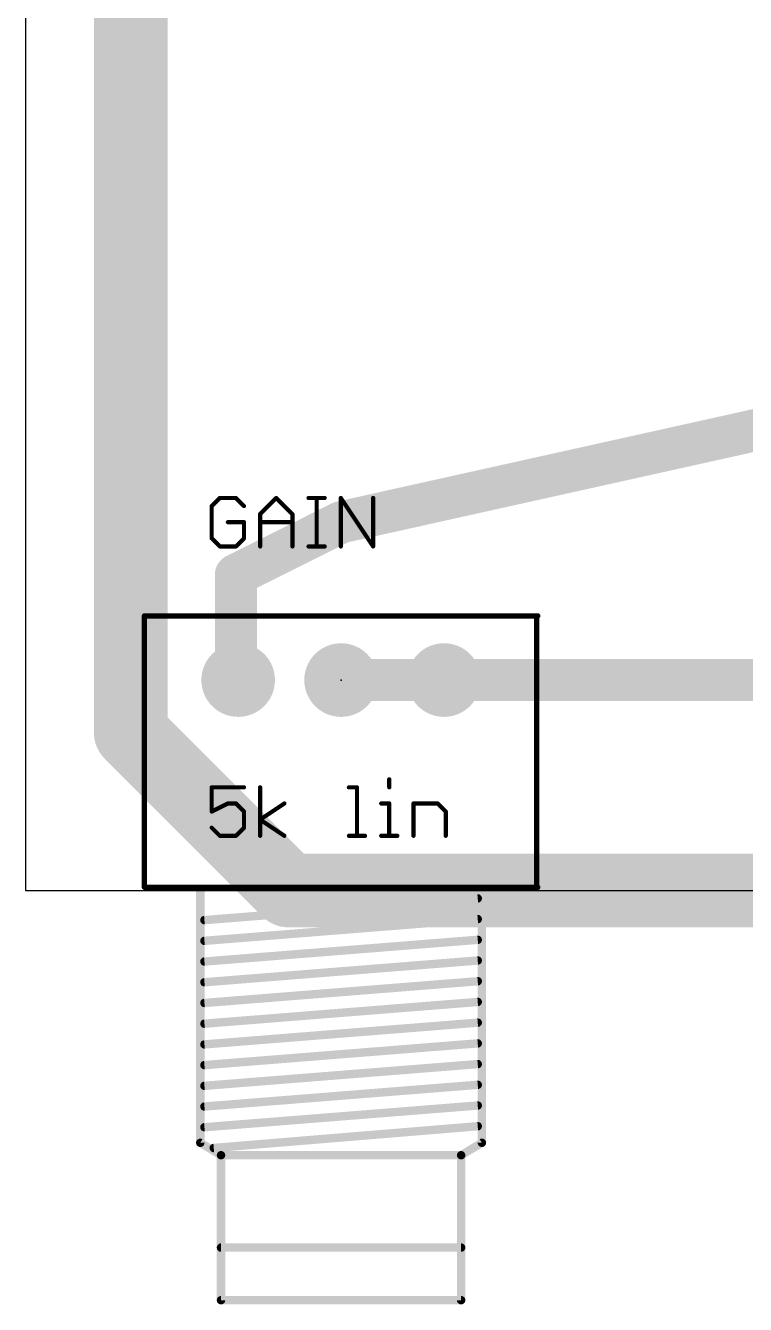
# Model space of a CAD drawing. Extents: x 0 to 4.04, y -0.39 to 3.15.
# Drawn here: x 0 to 0.684, y -0.393 to 0.822 of the extents above; entities that cross this region are included whole.
import ezdxf

# ---------------------------------------------------------------- set-up
doc = ezdxf.new("R2010")
doc.units = 0
for name, color, linetype in [('16', 175, 'CONTINUOUS'), ('17', 82, 'CONTINUOUS'), ('20', 7, 'CONTINUOUS'), ('21', 253, 'CONTINUOUS'), ('23', 7, 'CONTINUOUS'), ('25', 253, 'CONTINUOUS'), ('27', 253, 'CONTINUOUS'), ('46', 140, 'CONTINUOUS')]:
    doc.layers.add(name, color=color, linetype=linetype)

# ---------------------------------------------------------------- blocks, each defined once
blk = doc.blocks.new('ROUNDP')
at = {"const_width": 0.5}
blk.add_lwpolyline([(0, -0.25, 1), (0, 0.25, 1), (0, -0.25)], format="xyb", dxfattribs=at)

msp = doc.modelspace()

# ---------------------------------------------------------------- linework, layer by layer
at = {"layer": '16'}
for points, const_width in [([(0.3, 0.35), (0.75, 0.45)], 0.04), ([(0.2, 0.3), (0.3, 0.35)], 0.04), ([(0.2, 0.225), (0.2, 0.3)], 0.04), ([(0.2, 0.225), (0.20215, 0.2)], 0.026), ([(0.39785, 0.2), (0.3, 0.2)], 0.04), ([(0.39785, 0.2), (0.85, 0.2)], 0.04)]:
    msp.add_lwpolyline(points, dxfattribs=dict(at, const_width=const_width))
for points, const_width in [([(0.297831, 0.359762, 1), (0.302169, 0.340238)], 0.02), ([(0.304472, 0.341056, 1), (0.295528, 0.358944)], 0.02), ([(0.21, 0.3, 1), (0.19, 0.3)], 0.02), ([(0.195528, 0.308944, 1), (0.204472, 0.291056)], 0.02), ([(0.19, 0.225, 1), (0.21, 0.225)], 0.02), ([(0.206476, 0.225557, 1), (0.193524, 0.224443)], 0.013), ([(0.3, 0.21, 1), (0.3, 0.19)], 0.02), ([(0.39785, 0.21, 1), (0.39785, 0.19)], 0.02), ([(0.39785, 0.19, 1), (0.39785, 0.21)], 0.02), ([(0.195674, 0.199443, 1), (0.208626, 0.200557)], 0.013)]:
    msp.add_lwpolyline(points, format="xyb", dxfattribs=dict(at, const_width=const_width))
at = {"layer": '20'}
for p, q in [((0, 3.149606), (0, 0)), ((0, 0), (3.937008, 0))]:
    msp.add_line(p, q, dxfattribs=at)
at = {"layer": '21'}
for points, const_width in [([(0.113, 0.261), (0.487, 0.261)], 0.005), ([(0.113, 0.261), (0.113, 0.003)], 0.005), ([(0.486, 0.005), (0.486, 0.26)], 0.005), ([(0.113, 0.003), (0.487, 0.003)], 0.005), ([(0.166142, 0.000394), (0.166142, -0.239764)], 0.008), ([(0.433858, -0.239764), (0.433858, 0.000394)], 0.008), ([(0.170079, -0.02815), (0.429921, -0.00748)], 0.008), ([(0.170079, -0.047835), (0.429921, -0.027165)], 0.008), ([(0.170079, -0.06752), (0.429921, -0.04685)], 0.008), ([(0.170079, -0.087205), (0.429921, -0.066535)], 0.008), ([(0.170079, -0.10689), (0.429921, -0.08622)], 0.008), ([(0.170079, -0.126575), (0.429921, -0.105906)], 0.008), ([(0.170079, -0.14626), (0.429921, -0.125591)], 0.008), ([(0.170079, -0.165945), (0.429921, -0.145276)], 0.008), ([(0.170079, -0.18563), (0.429921, -0.164961)], 0.008), ([(0.170079, -0.205315), (0.429921, -0.184646)], 0.008), ([(0.170079, -0.225), (0.429921, -0.204331)], 0.008), ([(0.178937, -0.244685), (0.429921, -0.224016)], 0.008), ([(0.166142, -0.239764), (0.185827, -0.251575)], 0.008), ([(0.414173, -0.251575), (0.433858, -0.239764)], 0.008), ([(0.185827, -0.251575), (0.185827, -0.38937)], 0.008), ([(0.185827, -0.251575), (0.414173, -0.251575)], 0.008), ([(0.414173, -0.38937), (0.414173, -0.251575)], 0.008), ([(0.185827, -0.33937), (0.414173, -0.33937)], 0.008), ([(0.185827, -0.38937), (0.414173, -0.38937)], 0.008)]:
    msp.add_lwpolyline(points, dxfattribs=dict(at, const_width=const_width))
for points, const_width in [([(0.113, 0.26225, 1), (0.113, 0.25975)], 0.0025), ([(0.11425, 0.261, 1), (0.11175, 0.261)], 0.0025), ([(0.48725, 0.26, 1), (0.48475, 0.26)], 0.0025), ([(0.487, 0.25975, 1), (0.487, 0.26225)], 0.0025), ([(0.113, 0.00425, 1), (0.113, 0.00175)], 0.0025), ([(0.11175, 0.003, 1), (0.11425, 0.003)], 0.0025), ([(0.168142, 0.000394, 1), (0.164142, 0.000394)], 0.004), ([(0.435858, 0.000394, 1), (0.431858, 0.000394)], 0.004), ([(0.48475, 0.005, 1), (0.48725, 0.005)], 0.0025), ([(0.487, 0.00175, 1), (0.487, 0.00425)], 0.0025), ([(0.43008, -0.009474, 1), (0.429763, -0.005487)], 0.004), ([(0.16992, -0.026156, 1), (0.170237, -0.030143)], 0.004), ([(0.43008, -0.029159, 1), (0.429763, -0.025172)], 0.004), ([(0.16992, -0.045841, 1), (0.170237, -0.049828)], 0.004), ([(0.43008, -0.048844, 1), (0.429763, -0.044857)], 0.004), ([(0.16992, -0.065526, 1), (0.170237, -0.069513)], 0.004), ([(0.43008, -0.068529, 1), (0.429763, -0.064542)], 0.004), ([(0.16992, -0.085211, 1), (0.170237, -0.089198)], 0.004), ([(0.43008, -0.088214, 1), (0.429763, -0.084227)], 0.004), ([(0.16992, -0.104896, 1), (0.170237, -0.108883)], 0.004), ([(0.43008, -0.107899, 1), (0.429763, -0.103912)], 0.004), ([(0.16992, -0.124581, 1), (0.170237, -0.128569)], 0.004), ([(0.43008, -0.127584, 1), (0.429763, -0.123597)], 0.004), ([(0.16992, -0.144266, 1), (0.170237, -0.148254)], 0.004), ([(0.43008, -0.147269, 1), (0.429763, -0.143282)], 0.004), ([(0.16992, -0.163951, 1), (0.170237, -0.167939)], 0.004), ([(0.43008, -0.166954, 1), (0.429763, -0.162967)], 0.004), ([(0.16992, -0.183636, 1), (0.170237, -0.187624)], 0.004), ([(0.43008, -0.186639, 1), (0.429763, -0.182652)], 0.004), ([(0.16992, -0.203321, 1), (0.170237, -0.207309)], 0.004), ([(0.43008, -0.206324, 1), (0.429763, -0.202337)], 0.004), ([(0.16992, -0.223006, 1), (0.170237, -0.226994)], 0.004), ([(0.430085, -0.226009, 1), (0.429757, -0.222022)], 0.004), ([(0.167171, -0.238049, 1), (0.165113, -0.241479)], 0.004), ([(0.164142, -0.239764, 1), (0.168142, -0.239764)], 0.004), ([(0.178773, -0.242692, 1), (0.179101, -0.246678)], 0.004), ([(0.431858, -0.239764, 1), (0.435858, -0.239764)], 0.004), ([(0.434887, -0.241479, 1), (0.432829, -0.238049)], 0.004), ([(0.187827, -0.251575, 1), (0.183827, -0.251575)], 0.004), ([(0.185827, -0.249575, 1), (0.185827, -0.253575)], 0.004), ([(0.184798, -0.25329, 1), (0.186856, -0.24986)], 0.004), ([(0.416173, -0.251575, 1), (0.412173, -0.251575)], 0.004), ([(0.413144, -0.24986, 1), (0.415202, -0.25329)], 0.004), ([(0.414173, -0.253575, 1), (0.414173, -0.249575)], 0.004), ([(0.185827, -0.33737, 1), (0.185827, -0.34137)], 0.004), ([(0.414173, -0.34137, 1), (0.414173, -0.33737)], 0.004), ([(0.185827, -0.38737, 1), (0.185827, -0.39137)], 0.004), ([(0.183827, -0.38937, 1), (0.187827, -0.38937)], 0.004), ([(0.412173, -0.38937, 1), (0.416173, -0.38937)], 0.004), ([(0.414173, -0.39137, 1), (0.414173, -0.38737)], 0.004)]:
    msp.add_lwpolyline(points, format="xyb", dxfattribs=dict(at, const_width=const_width))
at = {"layer": '23'}
msp.add_point((0.3, 0.2), dxfattribs=at)
at = {"layer": '25', "const_width": 0.004}
for points in [[(0.184673, 0.373039), (0.177, 0.365366)], [(0.177, 0.365366), (0.177, 0.334673)], [(0.20002, 0.373039), (0.184673, 0.373039)], [(0.207693, 0.365366), (0.20002, 0.373039)], [(0.223039, 0.357693), (0.238386, 0.373039)], [(0.238386, 0.373039), (0.253732, 0.357693)], [(0.269078, 0.373039), (0.284425, 0.373039)], [(0.276752, 0.327), (0.276752, 0.373039)], [(0.299771, 0.327), (0.299771, 0.373039)], [(0.299771, 0.373039), (0.330464, 0.327)], [(0.330464, 0.327), (0.330464, 0.373039)], [(0.223039, 0.327), (0.223039, 0.357693)], [(0.253732, 0.357693), (0.253732, 0.327)], [(0.207693, 0.35002), (0.192346, 0.35002)], [(0.207693, 0.334673), (0.207693, 0.35002)], [(0.223039, 0.35002), (0.253732, 0.35002)], [(0.177, 0.334673), (0.184673, 0.327)], [(0.184673, 0.327), (0.20002, 0.327)], [(0.20002, 0.327), (0.207693, 0.334673)], [(0.269078, 0.327), (0.284425, 0.327)]]:
    msp.add_lwpolyline(points, dxfattribs=at)
at = {"layer": '25', "const_width": 0.002}
for points in [[(0.178, 0.365366, 1), (0.176, 0.365366)], [(0.176293, 0.366073, 1), (0.177707, 0.364659)], [(0.184673, 0.374039, 1), (0.184673, 0.372039)], [(0.18538, 0.372332, 1), (0.183966, 0.373746)], [(0.200727, 0.373746, 1), (0.199312, 0.372332)], [(0.20002, 0.372039, 1), (0.20002, 0.374039)], [(0.206986, 0.364659, 1), (0.2084, 0.366073)], [(0.239093, 0.373746, 1), (0.237678, 0.372332)], [(0.239093, 0.372332, 1), (0.237678, 0.373746)], [(0.269078, 0.374039, 1), (0.269078, 0.372039)], [(0.277752, 0.373039, 1), (0.275752, 0.373039)], [(0.284425, 0.372039, 1), (0.284425, 0.374039)], [(0.300771, 0.373039, 1), (0.298771, 0.373039)], [(0.300603, 0.373594, 1), (0.298939, 0.372485)], [(0.331464, 0.373039, 1), (0.329464, 0.373039)], [(0.224039, 0.357693, 1), (0.222039, 0.357693)], [(0.222332, 0.3584, 1), (0.223746, 0.356986)], [(0.254732, 0.357693, 1), (0.252732, 0.357693)], [(0.253025, 0.356986, 1), (0.254439, 0.3584)], [(0.192346, 0.35102, 1), (0.192346, 0.34902)], [(0.208693, 0.35002, 1), (0.206693, 0.35002)], [(0.207693, 0.34902, 1), (0.207693, 0.35102)], [(0.223039, 0.35102, 1), (0.223039, 0.34902)], [(0.253732, 0.34902, 1), (0.253732, 0.35102)], [(0.177707, 0.33538, 1), (0.176293, 0.333966)], [(0.176, 0.334673, 1), (0.178, 0.334673)], [(0.184673, 0.328, 1), (0.184673, 0.326)], [(0.183966, 0.326293, 1), (0.18538, 0.327707)], [(0.199312, 0.327707, 1), (0.200727, 0.326293)], [(0.20002, 0.326, 1), (0.20002, 0.328)], [(0.206693, 0.334673, 1), (0.208693, 0.334673)], [(0.2084, 0.333966, 1), (0.206986, 0.33538)], [(0.269078, 0.328, 1), (0.269078, 0.326)], [(0.284425, 0.326, 1), (0.284425, 0.328)], [(0.329632, 0.326445, 1), (0.331296, 0.327555)], [(0.222039, 0.327, 1), (0.224039, 0.327)], [(0.252732, 0.327, 1), (0.254732, 0.327)], [(0.275752, 0.327, 1), (0.277752, 0.327)], [(0.298771, 0.327, 1), (0.300771, 0.327)], [(0.329464, 0.327, 1), (0.331464, 0.327)]]:
    msp.add_lwpolyline(points, format="xyb", dxfattribs=at)
at = {"layer": '27', "const_width": 0.004}
for points in [[(0.207693, 0.098039), (0.177, 0.098039)], [(0.177, 0.098039), (0.177, 0.07502)], [(0.223039, 0.052), (0.223039, 0.098039)], [(0.307445, 0.098039), (0.315118, 0.098039)], [(0.315118, 0.098039), (0.315118, 0.052)], [(0.34581, 0.105712), (0.34581, 0.098039)], [(0.177, 0.07502), (0.192346, 0.082693)], [(0.192346, 0.082693), (0.20002, 0.082693)], [(0.20002, 0.082693), (0.207693, 0.07502)], [(0.207693, 0.07502), (0.207693, 0.059673)], [(0.223039, 0.067346), (0.246059, 0.082693)], [(0.338137, 0.082693), (0.34581, 0.082693)], [(0.34581, 0.082693), (0.34581, 0.052)], [(0.36883, 0.052), (0.36883, 0.082693)], [(0.36883, 0.082693), (0.39185, 0.082693)], [(0.39185, 0.082693), (0.399523, 0.07502)], [(0.399523, 0.07502), (0.399523, 0.052)], [(0.184673, 0.052), (0.177, 0.059673)], [(0.207693, 0.059673), (0.20002, 0.052)], [(0.246059, 0.052), (0.223039, 0.067346)], [(0.20002, 0.052), (0.184673, 0.052)], [(0.307445, 0.052), (0.322791, 0.052)], [(0.338137, 0.052), (0.353484, 0.052)]]:
    msp.add_lwpolyline(points, dxfattribs=at)
at = {"layer": '27', "const_width": 0.002}
for points in [[(0.177, 0.099039, 1), (0.177, 0.097039)], [(0.178, 0.098039, 1), (0.176, 0.098039)], [(0.207693, 0.097039, 1), (0.207693, 0.099039)], [(0.224039, 0.098039, 1), (0.222039, 0.098039)], [(0.307445, 0.099039, 1), (0.307445, 0.097039)], [(0.316118, 0.098039, 1), (0.314118, 0.098039)], [(0.315118, 0.097039, 1), (0.315118, 0.099039)], [(0.34681, 0.105712, 1), (0.34481, 0.105712)], [(0.34481, 0.098039, 1), (0.34681, 0.098039)], [(0.176553, 0.075914, 1), (0.177447, 0.074125)], [(0.176, 0.07502, 1), (0.178, 0.07502)], [(0.192346, 0.083693, 1), (0.192346, 0.081693)], [(0.192794, 0.081798, 1), (0.191899, 0.083587)], [(0.200727, 0.0834, 1), (0.199312, 0.081986)], [(0.20002, 0.081693, 1), (0.20002, 0.083693)], [(0.208693, 0.07502, 1), (0.206693, 0.07502)], [(0.206986, 0.074312, 1), (0.2084, 0.075727)], [(0.246614, 0.081861, 1), (0.245504, 0.083525)], [(0.338137, 0.083693, 1), (0.338137, 0.081693)], [(0.34681, 0.082693, 1), (0.34481, 0.082693)], [(0.34581, 0.081693, 1), (0.34581, 0.083693)], [(0.36983, 0.082693, 1), (0.36783, 0.082693)], [(0.36883, 0.083693, 1), (0.36883, 0.081693)], [(0.392557, 0.0834, 1), (0.391143, 0.081986)], [(0.39185, 0.081693, 1), (0.39185, 0.083693)], [(0.400523, 0.07502, 1), (0.398523, 0.07502)], [(0.398816, 0.074312, 1), (0.40023, 0.075727)], [(0.177707, 0.06038, 1), (0.176293, 0.058966)], [(0.2084, 0.058966, 1), (0.206986, 0.06038)], [(0.223594, 0.068178, 1), (0.222485, 0.066514)], [(0.222485, 0.068178, 1), (0.223594, 0.066514)], [(0.184673, 0.053, 1), (0.184673, 0.051)], [(0.183966, 0.051293, 1), (0.18538, 0.052707)], [(0.199312, 0.052707, 1), (0.200727, 0.051293)], [(0.20002, 0.051, 1), (0.20002, 0.053)], [(0.206693, 0.059673, 1), (0.208693, 0.059673)], [(0.222039, 0.052, 1), (0.224039, 0.052)], [(0.245504, 0.051168, 1), (0.246614, 0.052832)], [(0.307445, 0.053, 1), (0.307445, 0.051)], [(0.314118, 0.052, 1), (0.316118, 0.052)], [(0.322791, 0.051, 1), (0.322791, 0.053)], [(0.338137, 0.053, 1), (0.338137, 0.051)], [(0.34481, 0.052, 1), (0.34681, 0.052)], [(0.353484, 0.051, 1), (0.353484, 0.053)], [(0.36783, 0.052, 1), (0.36983, 0.052)], [(0.398523, 0.052, 1), (0.400523, 0.052)]]:
    msp.add_lwpolyline(points, format="xyb", dxfattribs=at)
at = {"layer": '46', "const_width": 0.07}
for points in [[(0.1, 0.15), (0.1, 2.25)], [(0.25, 0), (0.1, 0.15)], [(3.85, 0), (0.25, 0)]]:
    msp.add_lwpolyline(points, dxfattribs=at)
at = {"layer": '46', "const_width": 0.035}
for points in [[(0.112374, 0.162374, 1), (0.087626, 0.137626)], [(0.0825, 0.15, 1), (0.1175, 0.15)], [(0.25, 0.0175, 1), (0.25, -0.0175)], [(0.237626, -0.012374, 1), (0.262374, 0.012374)]]:
    msp.add_lwpolyline(points, format="xyb", dxfattribs=at)

# ---------------------------------------------------------------- block references
at = {"layer": '17', "xscale": 0.07, "yscale": 0.07}
for p in [(0.20215, 0.2), (0.20215, 0.2), (0.3, 0.2), (0.3, 0.2), (0.39785, 0.2), (0.39785, 0.2)]:
    msp.add_blockref('ROUNDP', p, dxfattribs=at)

doc.saveas('drawing.dxf')
